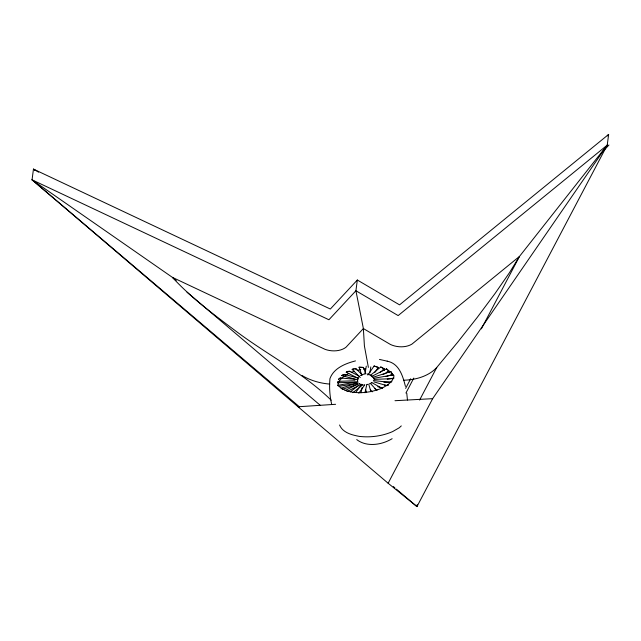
<?xml version="1.0" encoding="UTF-8"?>
<svg xmlns="http://www.w3.org/2000/svg" width="641" height="641" viewBox="0 0 641 641"><rect width="100%" height="100%" fill="white"/><g stroke="black" fill="none" stroke-linecap="round" stroke-linejoin="round"><path stroke-width="0.96" d="M357.694 379.841L341.597 375.514L344.361 374.392L357.526 377.87M393.638 375.546L393.286 374.873L373.807 378.318M371.86 382.669L382.1 388.302M338.672 379.336L339.193 378.406L340.435 377.958L354.978 379.288M337.839 385.698C338.144 379.752 344.025 376.019 348.792 373.479M357.301 381.475L358.543 377.485M361.957 375.61L359.104 367.133L363.463 367.445L365.779 373.879M299.587 406.947L32.05 179.825L33.46 169.104L330.331 309.034L357.333 280.021L399.559 304.86L608.638 134.41L607.227 145.13L416.971 506.59L388.134 483.242L298.073 406.779L32.05 179.825L328.921 319.763L355.915 290.75L357.333 280.021M417.227 504.643L416.971 506.59L396.386 489.123M365.009 373.999L366.275 366.139M369.857 372.774L370.802 366.916M337.703 385.361L356.3 382.02M360.987 392.821L362.197 387.436M364.953 392.749L366.78 384.624M342.598 389.263L359.681 383.639M392.58 374.432L390.738 371.548L392.58 374.432L385.994 376.571M347.454 391.306L361.147 384.344M338.704 379.328L340.435 377.958M405.625 388.39L410.705 378.743M405.921 393.045L413.806 378.07M419.607 400.056L436.761 367.453L457.434 342.526L477.313 317.303L495.044 293.506L509.427 272.745L519.466 256.44L607.227 145.13L398.149 315.588L355.915 290.75L363.375 328.561L364.409 345.98L368.375 367.397M388.134 483.242L432.651 398.662L607.227 145.13M481.359 328.849L519.466 256.44L411.931 344.113A17.82 11.947 7.5 0 1 390.521 344.521L363.375 328.561L346.028 347.206A17.82 11.947 7.5 0 1 325.107 349.353L172.405 277.369L32.05 179.825M389.295 371.355L386.483 368.847L389.295 371.355L383.078 374.544M391.523 381.539L393.71 377.621M370.153 375.546L380.81 366.956L384.424 368.976L379.897 372.629M374.905 372.357L378.294 367.461L374.064 366.051L375.161 366.315M367.838 375.057L374.088 366.019M355.699 392.572L360.915 385.241M358.848 393.205L364.801 384.832M607.323 135.908L608.638 134.41M602.901 151.412L608.95 145.026M355.491 360.899C345.531 363.455 333.673 368.142 329.955 378.631C329.186 387.132 329.69 395.753 331.637 404.07M387.741 384.888L391.763 381.171M401.29 425.904L399.287 427.755L392.669 431.561C382.22 436.104 370.626 437.707 359.329 436.393L359.136 436.353C351.781 434.959 342.703 432.699 339.562 424.999M341.629 375.594L344.361 374.392M354.954 380.762L338.376 381.355L337.591 382.765L358.215 382.06M350.355 391.859L358.007 385.802M352.862 392.677L362.87 384.744M360.466 375.586L361.812 374.793M382.172 388.101L388.109 384.68M392.132 438.692C381.892 444.934 366.716 447.37 356.716 439.582M361.115 384.408L361.091 384.408A24.919 11.674 55.6 0 0 360.627 384.247M338.103 381.451L337.599 382.749M371.243 376.668L386.483 368.847M345.018 390.593L357.742 384.167M357.918 378.23L346.204 372.189L347.614 371.66M351.228 372.421L354.537 371.195M362.045 374.681L364.489 373.975M382.437 387.949C370.875 392.845 357.558 394.215 346.204 390.746M372.766 377.389L390.738 371.548M341.148 388.174L356.26 383.358M357.101 370.394L360.755 369.609M387.268 379.208L394.047 378.006M339.185 386.355L357.742 383.174M353.536 369.064L352.133 369.368L360.258 377.509M348.496 371.46L349.778 371.315L359.529 376.347M363.495 369.024L365.37 368.879M298.073 406.779L335.612 404.295M394.992 400.713L432.651 398.662M374.336 379.392L392.997 378.623M383.839 382.228L391.651 381.908M354.874 368.928L356.284 368.952L361.684 374.352M349.778 371.315L347.686 371.411L346.228 372.189M373.35 380.522L390.681 382.461M384.384 385.113L388.206 385.537M367.061 373.951C370.153 374.368 373.302 376.275 374.224 379.408M359.729 383.783L359.697 383.807A22.852 6.378 66.5 0 0 359.537 383.679M356.284 368.952L353.952 368.791L352.165 369.376M387.172 361.163C399.287 363.535 402.82 376.107 405.441 386.411M379.456 359.409L387.597 361.26M382.717 369.921L384.544 370.33M375.722 366.444L378.294 367.461M371.868 382.605L371.612 382.605A11.778 8.509 -48.6 0 0 371.331 382.813M373.767 381.836L386.675 385.594M377.765 386.707L382.348 388.045M363.463 367.445L358.968 367.317M387.108 371.5L389.672 372.669M341.413 388.462L346.629 390.842M374.552 388.558L377.108 389.992M38.62 172.173L33.46 169.104L34.991 170.394M331.181 400.192C303.121 372.838 267.978 355.122 236.793 331.814C214.302 314.955 191.475 298.177 172.405 277.369L176.219 280.606M393.31 374.873L393.895 376.123M187.012 292.192L320.436 405.457M393.342 486.535L394.864 487.833M391.082 373.903L392.5 375.137M338.232 385.65L341.781 388.742M384.424 368.976L380.77 366.997M370.442 383.438L376.732 390.393M370.354 389.792L372.229 391.867M393.622 375.394L393.911 376.235M368.719 384.143L370.883 391.627M365.626 389.504L366.436 392.292M406.755 393.189L407.46 400.056M436.761 367.453A45.567 30.552 7.5 0 1 403.469 380.209M329.698 384.071A45.567 30.552 7.5 0 1 302.183 375.57M361.708 384.993A13.325 9.479 29.2 0 1 361.997 384.929M370.778 383.214A11.778 8.509 -48.6 0 1 371.059 383.014M369.496 383.767A12.684 9.927 -28.7 0 1 369.825 383.606M366.997 384.568A13.333 10.633 -7.4 0 1 367.694 384.32M363.759 385.161A13.573 10.472 12.5 0 1 364.392 384.953M360.45 384.44A12.668 7.74 43.4 0 1 362.63 384.528"/></g></svg>
